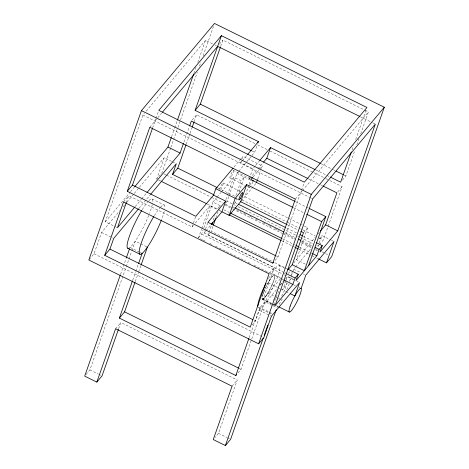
<?xml version="1.0" encoding="UTF-8"?>
<svg xmlns="http://www.w3.org/2000/svg" width="469" height="469" viewBox="0 0 469 469"><rect width="100%" height="100%" fill="white"/><g stroke="black" fill="none" stroke-linecap="round" stroke-linejoin="round"><path stroke-width="0.35" stroke-dasharray="2.35 1.76" d="M89.268 259.492L94.052 253.782L101.568 232.442L119.794 210.698M116.816 227.442L105.326 221.773L142.904 115.057L144.305 113.387M126.331 202.555L128.729 195.743L192.038 226.984L193.439 225.313M152.607 127.926L155.737 119.044M155.972 118.376L158.323 111.704M120.574 274.236L126.149 258.401M160.609 181.016L156.675 179.076L164.191 157.731L171.847 161.512M171.584 136.731L174.491 128.471M174.738 127.785L177.159 120.896M193.89 73.393L196.071 67.196M197.766 62.377L205.528 40.346L212.551 43.81M86.003 374.567L89.913 369.894L126.038 267.318M126.278 266.632L128.705 259.75M128.946 259.058L131.613 251.484M131.853 250.798L135.248 241.16L147.377 247.145M170.622 148.063L161.893 172.85L156.675 179.076M170.863 147.377L177.651 128.096M177.892 127.41L180.319 120.527M180.559 119.835L197.291 72.332M199.472 66.135L200.925 62.002M203.106 55.811L213.536 26.205M132.704 280.216L135.617 271.956M135.858 271.27L138.279 264.387M183.912 142.148L189.429 126.483M118.663 328.681L120.832 322.525L237.267 379.984L218.478 433.338L215.001 437.489M135.26 281.564L138.408 272.618M138.654 271.926L140.835 265.73M186.211 144.218L189.822 133.958M190.062 133.272L191.991 127.803M194.16 121.647L196.57 114.805L254.919 143.596M220.694 46.302L222.875 40.105L363.827 109.664M192.038 226.984L195.561 216.977M202.426 239.765L198.51 237.83L201.629 228.978M201.863 228.292L209.784 205.815L217.059 209.409L220.19 205.674L212.914 202.08L203.317 229.329M198.51 237.83L201.641 234.095L203.077 230.009M271.299 303.672L262.998 299.58L274.271 267.565L204.167 232.97L205.34 229.634M205.574 228.966L207.925 222.3M283.991 272.501L208.043 235.016L208.752 232.999M208.992 232.325L211.601 224.909M213.26 220.19L214.925 215.47M212.832 226.562L211.173 231.281L272.067 261.333M215.916 217.804L218.29 211.062M219.715 207.022L220.19 205.674M225.87 199.653L227.313 195.567M227.553 194.887L233.785 177.176L241.066 180.77L244.197 177.03L238.739 192.536M228.761 196.599L225.642 205.457L232.173 208.676M229.001 195.919L236.915 173.442L238.316 171.771M255.142 165.967L252.803 168.758L240.673 162.772L241.125 161.488M242.027 158.927L242.93 156.37L262.335 165.944L260.893 170.042M235.843 195.596L241.066 180.77M234.283 203.71L235.174 202.643L237.074 197.25M238.785 171.214L254.661 152.273L257.247 144.939M252.803 168.758L249.045 179.428L257.452 169.403M248.933 185.103L244.841 196.716L303.742 225.782M249.174 184.423L250.856 179.639M257.768 178.918L260.653 170.722M249.133 337.692L260.09 307.218A23.544 4.033 -63.7 0 0 264.78 301.766L265.29 301.022A23.544 4.033 -63.7 0 0 279.823 268.291A23.544 4.033 -63.7 0 0 267.623 280.216M252.005 325.07L255.482 320.919L259.24 310.249L276.616 289.514M274.986 260.524L278.029 256.895L301.28 190.865M301.514 190.197L304.1 182.857M237.982 372.943L241.025 369.314L264.85 301.661L272.507 305.442M286.014 280.632L282.725 289.965A13.179 2.257 -63.7 0 1 287.397 283.17M286.248 279.964L287.421 276.628L293.805 279.776M304.399 226.105L307.67 227.717L296.396 259.732L305.331 264.141M289.449 281.171L290.862 277.167M291.097 276.499L292.504 272.495M292.744 271.827L293.682 269.159L295.089 267.477M316.792 245.563L318.105 246.207L319.043 243.54M319.278 242.878L321.863 235.538L330.797 239.946M352.049 149.822L353.503 145.695M355.684 139.498L366.019 110.151M319.407 244.654L323.323 239.981L327.901 226.984M328.142 226.304L342.112 186.627L329.654 180.483M342.393 180.108L345.87 175.957L354.927 150.238M356.856 144.763L359.025 138.607M360.708 133.817L368.417 111.927L364.483 109.986M146.176 111.153L205.528 40.346M149.816 127.269L157.367 118.252M157.836 117.696L161.576 113.234M219.392 44.256L222.875 40.105M105.326 221.773L130.095 192.22M130.558 191.663L134.298 187.201M123.511 201.969L128.729 195.743M192.22 119.994L196.57 114.805M123.066 206.794L124.467 205.123M126.8 202.332L133.812 193.973M134.281 193.416L138.953 187.84M139.422 187.283L164.191 157.731M135.213 206.571L141.286 199.319M141.755 198.762L146.428 193.187M138.93 208.318L150.144 194.94M234.043 166.976L239.653 160.275M240.122 159.718L242.93 156.37M240.673 162.772L242.074 161.102M242.543 160.545L246.747 155.526M195.309 223.086L209.784 205.815M212.914 202.08L216.625 197.654M217.088 197.097L220.799 192.671M221.262 192.12L233.785 177.176M115.614 328.751L120.832 322.525M255.605 165.41L259.339 160.955M204.167 232.97L205.569 231.299M206.038 230.742L210.704 225.173M257.921 168.84L263.056 162.714M253.154 176.901L259.123 169.778M259.58 169.233L262.335 165.944M208.043 235.016L210.276 232.348M241.13 201.142L255.863 183.567M295.359 199.091L301.977 191.194M302.446 190.637L368.417 111.927M269.487 273.269L274.271 267.565M303.496 232.7L307.67 227.717M337.762 191.815L342.112 186.627M262.998 299.58L280.274 278.967M284.337 274.119L285.727 272.46M293.612 263.05L315.35 237.121M318.146 233.779L319.547 232.108M280.374 285.035L282.725 282.232M285.539 278.867L287.421 276.628M295.558 266.914L311.527 247.867M319.043 238.903L321.863 235.538M318.105 246.207L318.973 245.17M232.049 386.21L237.267 379.984M215.101 45.071L216.379 45.704M360.579 116.857L372.134 122.561M372.773 122.878L375.329 124.138M320.954 163.663L332.756 169.485M333.412 169.807L334.725 170.458M343.906 174.984L345.87 175.957M315.754 169.895L329.514 176.684M257.54 144.892L267.371 149.746M269.997 151.041L313.263 172.393M313.919 172.715L325.064 178.214M325.721 178.537L328.998 180.155M252.052 150.983L254.661 152.273M308.719 178.953L319.858 184.446M320.515 184.768L322.479 185.742M142.904 115.057L310.789 197.906M311.428 198.217L312.706 198.85M233.638 170.54A4.121 0.704 -63.7 0 1 231.387 176.42A4.121 0.704 -63.7 0 1 230.373 175.717A4.121 0.704 -63.7 0 1 233.638 170.54L250.458 178.841M295.177 201.512L308.215 207.943M236.915 173.442L250.258 180.026M293.612 207.779L304.692 213.248M229.962 177.909L244.871 185.267M247.427 186.527L249.397 187.5M223.168 182.98L240.022 191.293M172.486 161.828L175.043 163.089M331.436 240.263L333.992 241.523M217.768 187.899L234.817 196.306M242.027 199.864L287.263 222.189M287.919 222.511L299.72 228.339M300.377 228.661L302.341 229.628M302.997 229.957L315.455 236.1M319.389 238.041L323.323 239.981M236.341 198.663L238.961 199.952M287.134 224.628L298.911 230.437M235.174 202.643L237.138 203.61M286.905 228.169L296.725 233.017M303.273 236.247L313.749 241.418M226.322 200.914L233.533 204.478M234.189 204.801L235.497 205.445M238.117 206.741L297.123 235.854M297.78 236.183L299.75 237.15M300.4 237.472L312.202 243.3M233.357 207.028L234.664 207.673M285.082 232.554L294.901 237.396M302.106 240.955L313.233 246.442M163.857 173.817L165.827 174.79M166.483 175.113L211.062 197.115M211.718 197.437L222.863 202.936M225.483 204.232L230.73 206.817M231.387 207.14L233.351 208.113M236.628 209.731L241.218 211.994M243.845 213.289L247.122 214.908M249.743 216.197L253.02 217.815M255.64 219.111L258.923 220.729M262.857 222.669L266.134 224.288M268.755 225.583L272.032 227.201M274.658 228.491L279.243 230.76M283.176 232.7L294.978 238.522M301.538 241.758L312.026 246.934M315.303 248.552L317.267 249.526M321.857 251.789L328.417 255.025M232.823 208.998L283.077 233.797M283.727 234.119L295.476 239.917M301.35 242.813L311.07 247.609M315.537 249.813L317.454 250.763M223.819 209.836L229.042 212.41M282.555 238.821L293.653 244.296M294.303 244.619L295.611 245.264M299.527 247.192L311.768 253.237M207.157 203.986L220.922 210.78M281.892 240.867L291.73 245.721M292.38 246.043L294.35 247.011M298.941 249.279L308.772 254.134M309.429 254.456L311.398 255.423M312.049 255.746L314.019 256.719M316.639 258.014L318.609 258.982M219.486 210.604L221.913 211.8M276.722 256.25L278.029 256.895M151.962 198.95L164.297 205.035M293.682 269.159L300.705 272.624M303.255 273.884L304.533 274.512M274.682 262.622L287.122 268.76M279.19 265.454L285.574 268.602M201.641 234.095L281.916 273.708M284.507 274.986L293.447 279.401M296.994 281.353L298.272 281.986M274.588 274.764L282.25 278.539M203.077 240.087L206.342 241.693M209.602 243.305L212.211 244.595M215.476 246.202L240.275 258.442M240.931 258.765L245.498 261.016M248.107 262.306L251.372 263.918M253.981 265.208L280.755 278.445M281.253 278.662L283.288 279.694M293.447 284.712L295.364 285.656M299.058 287.45L300.975 288.394M268.174 282.784L277.032 287.151M277.666 287.468L280.192 288.716M280.825 289.027L285.281 291.226M285.92 291.536L289.109 293.113M267.834 293.178L275.496 296.959M276.135 297.276L278.053 298.22M278.686 298.536L279.964 299.163M262.669 298.882L271.129 303.056M273.732 304.34L275.684 305.307M276.335 305.624L278.287 306.591M271.932 303.988L274.488 305.249M262.37 299.345L272.829 304.445M273.228 304.703L274.746 305.389M273.146 305.759L276.98 307.646L277.413 307.002A23.544 4.033 -63.7 0 0 282.221 298.982M258.349 307.664L270.654 313.738M101.568 232.442L113.058 238.111M259.24 310.249L271.369 316.235M130.03 247.386L139.604 252.111M140.243 252.428L142.16 253.371M254.169 320.274L255.482 320.919M94.052 253.782L263.854 337.574M239.061 368.341L241.025 369.314M89.913 369.894L98.214 373.992M98.853 374.309L100.765 375.253M218.478 433.338L226.779 437.436M227.412 437.747L229.329 438.697M265.044 288.845A13.73 2.351 -63.7 0 1 274.717 274.887A13.73 2.351 -63.7 0 1 268.004 292.896L267.688 293.424A13.73 2.351 -63.7 0 1 262.734 299.392L262.599 299.41A13.73 2.351 -63.7 0 1 262.886 294.397M263.226 293.389A13.73 2.351 -63.7 0 1 263.613 292.316M263.824 291.759A13.73 2.351 -63.7 0 1 264.78 289.443M258.525 307.758A23.544 4.033 -63.7 0 0 259.773 307.435L271.903 313.421A23.544 4.033 -63.7 0 1 270.326 313.515M291.87 272.096A23.544 4.033 -63.7 0 1 291.947 272.383M291.994 272.724A23.544 4.033 -63.7 0 1 291.835 275.11M291.237 277.783A23.544 4.033 -63.7 0 1 289.936 281.91M289.262 283.757A23.544 4.033 -63.7 0 1 286.788 289.725M273.075 300.465A23.544 4.033 -63.7 0 1 273.462 299.492M280.292 285.216A23.544 4.033 -63.7 0 1 282.449 281.482M288.277 273.327A23.544 4.033 -63.7 0 1 290.891 271.41M286.993 282.455A13.73 2.351 -63.7 0 1 281.705 296.062M274.336 305.149A13.73 2.351 -63.7 0 1 274.611 301.76M275.016 300.383A13.73 2.351 -63.7 0 1 275.356 299.374M275.543 298.841A13.73 2.351 -63.7 0 1 275.743 298.302M276.177 297.182A13.73 2.351 -63.7 0 1 279.512 290.018M284.314 282.432A13.73 2.351 -63.7 0 1 285.269 281.4M160.55 207.134A27.454 4.702 -63.7 0 1 164.795 208.553M164.214 211.484A27.454 4.702 -63.7 0 1 161.266 220.412M154.377 215.629A27.454 4.702 -63.7 0 1 159.56 208.254M148.884 200.673A27.454 4.702 -63.7 0 1 152.73 201.957M152.273 204.695A27.454 4.702 -63.7 0 1 149.564 213.313M148.685 215.564A27.454 4.702 -63.7 0 1 135.752 240.421L135.16 241.289A27.454 4.702 -63.7 0 1 130.089 247.339L129.696 247.65A27.454 4.702 -63.7 0 1 129.321 247.902M142.248 209.643A27.454 4.702 -63.7 0 1 147.43 202.268M219.539 189.394A4.121 0.704 -63.7 0 1 222.107 183.983A4.121 0.704 -63.7 0 1 223.092 184.311A4.121 0.704 -63.7 0 1 220.395 189.681M252.826 181.779A4.121 0.704 -63.7 0 1 250.95 185.747M250.077 187.002A4.121 0.704 -63.7 0 1 249.285 187.049M249.825 185.179A4.121 0.704 -63.7 0 1 251.554 181.708M263.033 294.344A13.179 2.257 -63.7 0 0 265.184 296.918A13.179 2.257 -63.7 0 0 273.445 281.212L273.615 280.714A13.179 2.257 -63.7 0 0 274.465 275.367L274.388 275.285A13.179 2.257 -63.7 0 0 265.044 289.08M263.179 293.881A13.179 2.257 -63.7 0 1 263.344 293.395L263.519 292.896A13.179 2.257 -63.7 0 1 263.707 292.38M263.9 291.859A13.179 2.257 -63.7 0 1 264.797 289.649"/><path stroke-width="0.7" d="M318.609 258.982L326.477 262.869L331.694 256.643L384.304 107.243L214.503 23.45L141.445 110.614L88.834 260.008L258.636 343.8L263.854 337.574L271.369 316.235L299.55 282.614L294.854 295.951L290.387 293.741M104.722 255.324L123.511 201.969L269.054 273.79L250.264 327.145L104.722 255.324L109.939 249.098L113.697 238.428L138.466 208.875M127.269 191.293L149.816 127.269L295.359 199.091L272.811 263.121L127.269 191.293L132.487 185.067L152.366 128.617M126.331 202.555L117.455 227.758L134.744 207.128M120.334 274.922L84.696 376.12L96.825 382.106L102.043 375.88L118.423 329.367M126.396 257.71L129.544 248.763M134.767 186.644L167.949 147.061L171.343 137.423M177.405 120.211L193.644 74.084M96.825 382.106L115.614 328.751L232.049 386.21L213.26 439.564L225.39 445.55L230.607 439.324L276.247 309.716M236.675 374.502L235.807 375.534L119.372 318.082L132.463 280.908M138.525 263.695L142.16 253.371M213.864 194.77L172.557 174.386L176.315 163.716L150.613 194.383M146.897 192.63L180.078 153.046L183.432 143.508M189.669 125.798L191.352 121.031L251.396 150.666M257.95 142.934L258.419 141.603L195.11 110.362L221.415 35.662L366.957 107.483L304.334 182.195L158.792 110.373L221.415 35.662M119.372 318.082L124.59 311.856L135.013 282.25M141.075 265.044L147.377 247.145M172.557 174.386L177.78 168.16L185.97 144.903M192.231 127.117L193.92 122.333M195.11 110.362L200.327 104.136L220.448 46.994M132.487 185.067L195.796 216.315L213.542 195.145L215.793 188.743L233.105 168.09M211.836 224.235L212.551 222.212M213.307 225.22L215.681 218.478M211.173 224.616L221.913 211.8L225.671 201.131L213.542 195.145M221.913 211.8L229.189 215.394L235.198 198.317L246.682 184.622L292.961 207.456M229.189 215.394L240.667 201.693L246.682 184.622M256.566 182.335L257.528 179.604M263.519 162.157L266.791 158.258L270.549 147.588L315.098 169.573M235.807 375.534L248.892 338.384M258.636 343.8L311.246 194.406L384.304 107.243M225.39 445.55L263.197 338.184M264.17 335.429L267.805 325.105M288.048 269.693L292.222 264.715L303.496 232.7L300.875 231.405M316.37 242.708L322.262 245.615L320.005 252.017L337.75 230.854L375.329 124.138L312.706 198.85L275.127 305.565L292.867 284.396L295.124 277.994L298.255 274.254L287.778 269.089M298.255 274.254L295.998 280.661L316.874 255.757L319.131 249.356L322.262 245.615M309.517 208.588L325.808 216.631L321.634 221.608L304.352 270.695L292.222 264.715M308.526 265.718L325.808 216.631M301.11 288.494L305.811 275.145L333.992 241.523L326.477 262.869M320.485 230.994L325.621 224.868L336.894 192.853L323.135 186.064M351.322 151.892L340.652 182.183L330.17 177.006M162.508 112.12L217.657 46.331L359.922 116.535M247.679 154.412L258.419 141.603M225.671 201.131L207.925 222.3L276.071 255.927M259.808 160.398L270.549 147.588M252.691 177.452L250.856 179.639L294.526 201.189M272.811 263.121L273.679 262.083M200.327 104.136L320.304 163.341M336.039 171.103L343.249 174.661M266.791 158.258L308.069 178.63M141.445 110.614L311.246 194.406M306.644 214.21L321.634 221.608M167.949 147.061L180.078 153.046M325.621 224.868L337.75 230.854M177.78 168.16L217.112 187.571M215.793 188.743L235.198 198.317M240.667 201.693L286.477 224.299M238.451 204.261L285.592 227.524M299.996 234.629L302.616 235.925M235.321 207.996L283.774 231.903M298.178 239.014L300.793 240.304M315.203 247.415L319.131 249.356M230.343 213.055L281.904 238.498M296.261 245.586L298.87 246.87M312.407 253.553L316.874 255.757M161.26 181.339L206.501 203.663M228.79 214.661L281.236 240.544M295.007 247.339L298.284 248.957M286.612 273.79L295.124 277.994M283.933 279.987L292.867 284.396M278.938 306.908L289.355 312.049M127.662 248.171L139.997 254.262M109.939 249.098L252.861 319.624M124.59 311.856L238.41 368.018M161.266 220.412A27.454 4.702 -63.7 0 1 147.882 246.407L147.289 247.274A27.454 4.702 -63.7 0 1 142.218 253.324L141.826 253.635A27.454 4.702 -63.7 0 1 140.923 244.079A27.454 4.702 -63.7 0 1 153.756 216.643M257.827 306.087A23.544 4.033 -63.7 0 1 266.029 283.247M128.365 248.306A27.454 4.702 -63.7 0 1 129.479 236.065A27.454 4.702 -63.7 0 1 141.626 210.657M252.175 180.799A4.121 0.704 -63.7 0 1 253.031 181.087M290.2 306.064L290.03 306.562A13.179 2.257 -63.7 0 0 291.612 310.396A13.179 2.257 -63.7 0 0 300.125 294.38L300.301 293.881A13.179 2.257 -63.7 0 0 301.151 288.535L301.069 288.453A13.179 2.257 -63.7 0 0 296.215 293.629A13.179 2.257 -63.7 0 0 290.2 306.064M240.357 198.446A4.121 0.704 -63.7 0 0 242.608 192.571A4.121 0.704 -63.7 0 0 239.342 197.742A4.121 0.704 -63.7 0 0 240.357 198.446"/></g></svg>
